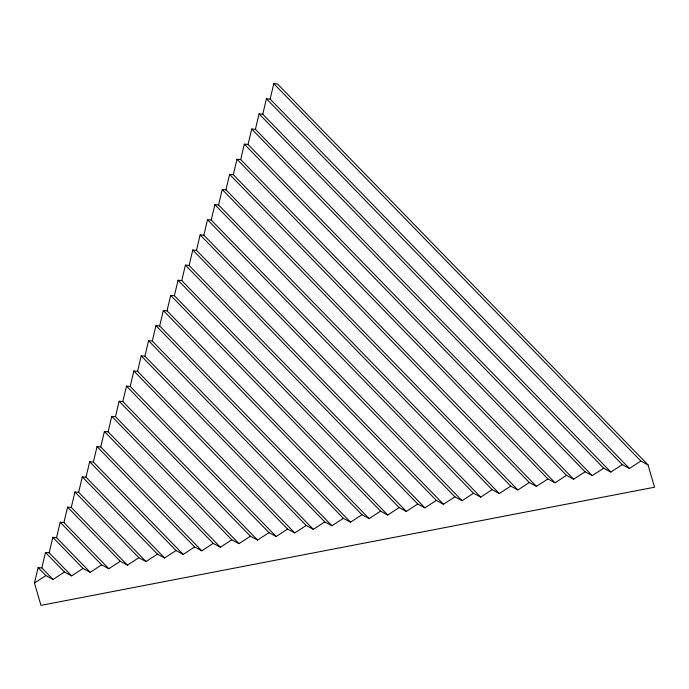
<?xml version="1.0" encoding="UTF-8"?>
<svg xmlns="http://www.w3.org/2000/svg" width="689" height="689" viewBox="0 0 689 689"><rect width="100%" height="100%" fill="white"/><g stroke="black" fill="none" stroke-linecap="round" stroke-linejoin="round"><path stroke-width="1.03" d="M34.45 583.049L38.102 567.607L41.814 567.925L53.044 579.466L64.473 572.025L71.639 575.883L83.068 568.442L90.233 572.309L101.662 564.868L108.819 568.726L120.256 561.285L127.413 565.144L138.851 557.702L146.008 561.569L157.445 554.128L164.602 557.987L176.04 550.545L183.196 554.404L194.625 546.963L201.791 550.821L213.22 543.388L220.385 547.247L231.814 539.806L238.971 543.664L250.408 536.223L257.565 540.081L269.003 532.649L276.16 536.507L287.597 529.066L294.754 532.924L306.192 525.483L313.349 529.341L324.786 521.909L331.943 525.767L343.372 518.326L350.537 522.184L361.966 514.743L369.123 518.602L380.561 511.16L387.718 515.028L399.155 507.586L406.312 511.445L417.749 504.004L424.906 507.862L436.344 500.421L443.501 504.288L454.938 496.847L462.095 500.705L473.524 493.264L480.689 497.122L492.118 489.681L499.275 493.539L510.713 486.107L517.87 489.965L529.307 482.524L536.464 486.382L547.901 478.941L555.058 482.8L566.496 475.367L573.653 479.225L585.09 471.784L592.247 475.643L603.676 468.201L610.842 472.06L622.27 464.627L629.427 468.486L640.865 461.044L648.022 464.903L654.55 487.218L40.978 605.364L34.45 583.049L45.887 575.608L53.044 579.466M41.814 567.925L45.465 552.483L49.177 552.802L71.639 575.883M49.177 552.802L52.838 537.36L56.55 537.678L90.233 572.309M56.55 537.678L60.201 522.236L63.913 522.546L108.819 568.726M63.913 522.546L67.565 507.113L71.277 507.423L127.413 565.144M71.277 507.423L74.929 491.989L78.641 492.299L146.008 561.569M78.641 492.299L82.292 476.866L86.004 477.176L164.602 557.987M86.004 477.176L89.665 461.742L93.377 462.052L183.196 554.404M93.377 462.052L97.028 446.618L100.74 446.928L201.791 550.821M100.74 446.928L104.392 431.495L108.104 431.805L220.385 547.247M108.104 431.805L111.756 416.371L115.468 416.681L238.971 543.664M115.468 416.681L119.128 401.239L122.831 401.558L257.565 540.081M122.831 401.558L126.492 386.116L130.204 386.434L276.16 536.507M130.204 386.434L133.855 370.992L137.567 371.311L294.754 532.924M137.567 371.311L141.219 355.868L144.931 356.187L313.349 529.341M144.931 356.187L148.583 340.745L152.295 341.064L331.943 525.767M152.295 341.064L155.955 325.621L159.659 325.94L350.537 522.184M159.659 325.94L163.319 310.498L167.031 310.817L369.123 518.602M167.031 310.817L170.683 295.374L174.395 295.693L387.718 515.028M174.395 295.693L178.046 280.251L181.758 280.569L406.312 511.445M181.758 280.569L185.41 265.127L189.122 265.446L424.906 507.862M189.122 265.446L192.782 250.004L196.494 250.322L443.501 504.288M196.494 250.322L200.146 234.88L203.858 235.19L462.095 500.705M203.858 235.19L207.51 219.757L211.222 220.067L480.689 497.122M211.222 220.067L214.873 204.633L218.585 204.943L499.275 493.539M218.585 204.943L222.237 189.509L225.949 189.82L517.87 489.965M225.949 189.82L229.609 174.386L233.321 174.696L536.464 486.382M233.321 174.696L236.973 159.262L240.685 159.572L555.058 482.8M240.685 159.572L244.337 144.139L248.049 144.449L573.653 479.225M248.049 144.449L251.7 129.015L255.412 129.325L592.247 475.643M255.412 129.325L259.064 113.883L262.776 114.202L610.842 472.06M262.776 114.202L266.436 98.76L270.148 99.078L629.427 468.486M270.148 99.078L273.8 83.636L277.512 83.955L648.022 464.903M273.8 83.636L640.865 461.044M266.436 98.76L622.27 464.627M259.064 113.883L603.676 468.201M251.7 129.015L585.09 471.784M244.337 144.139L566.496 475.367M236.973 159.262L547.901 478.941M229.609 174.386L529.307 482.524M222.237 189.509L510.713 486.107M214.873 204.633L492.118 489.681M207.51 219.757L473.524 493.264M200.146 234.88L454.938 496.847M192.782 250.004L436.344 500.421M185.41 265.127L417.749 504.004M178.046 280.251L399.155 507.586M170.683 295.374L380.561 511.16M163.319 310.498L361.966 514.743M155.955 325.621L343.372 518.326M148.583 340.745L324.786 521.909M141.219 355.868L306.192 525.483M133.855 370.992L287.597 529.066M126.492 386.116L269.003 532.649M119.128 401.239L250.408 536.223M111.756 416.371L231.814 539.806M104.392 431.495L213.22 543.388M97.028 446.618L194.625 546.963M89.665 461.742L176.04 550.545M82.292 476.866L157.445 554.128M74.929 491.989L138.851 557.702M67.565 507.113L120.256 561.285M60.201 522.236L101.662 564.868M52.838 537.36L83.068 568.442M45.465 552.483L64.473 572.025M38.102 567.607L45.887 575.608"/></g></svg>
